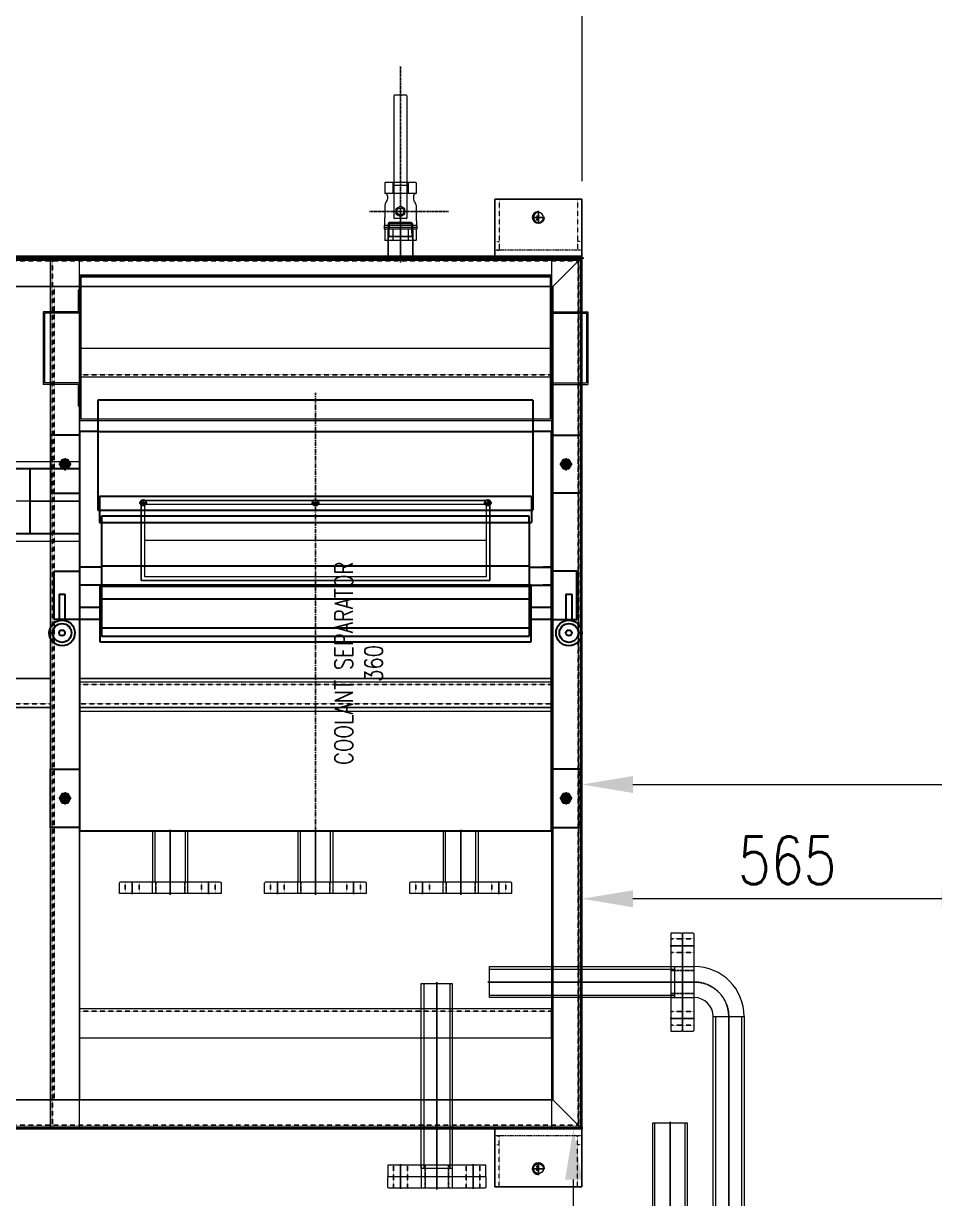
# Model space of a CAD drawing. Header units: millimetres. Extents: x -32759 to 129432, y 390 to 54305.
# Drawn here: x 15533 to 16788, y 28011 to 29629 of the extents above; entities that cross this region are included whole.
import ezdxf

# ---------------------------------------------------------------- set-up
doc = ezdxf.new("R2010")
doc.units = ezdxf.units.MM
for name, pattern in [('CENTER', [2, 1.25, -0.25, 0.25, -0.25]), ('HIDDEN', [0.375, 0.25, -0.125]), ('HIDDEN2', [4.7625, 3.175, -1.5875]), ('PHANTOM', [2.5, 1.25, -0.25, 0.25, -0.25, 0.25, -0.25]), ('SOLID', [0])]:
    doc.linetypes.add(name, pattern=pattern)
for name, color, linetype in [('01a', 8, 'Continuous'), ('01b', 30, 'Continuous'), ('04', 111, 'Continuous'), ('07', 60, 'Continuous'), ('1', 20, 'Continuous'), ('255', 7, 'SOLID'), ('3', 5, 'Continuous'), ('4', 102, 'Continuous'), ('CENTER', 1, 'CENTER'), ('CL', 1, 'CENTER'), ('FL', 3, 'Continuous'), ('HL', 2, 'HIDDEN'), ('PL', 5, 'PHANTOM'), ('외형선', 3, 'Continuous')]:
    doc.layers.add(name, color=color, linetype=linetype)
doc.layers.add('08 소재', color=7, linetype='Continuous', lineweight=60, true_color=0xeb9514)
for name, color, linetype, lineweight in [('1-senter', 1, 'CENTER', 15), ('2은선', 2, 'HIDDEN', 18), ('_BODY', 7, 'Continuous', 13)]:
    doc.layers.add(name, color=color, linetype=linetype, lineweight=lineweight)
doc.styles.add('ROAMNS', font='romans.shx', dxfattribs={"width": 0.8, "bigfont": 'whgtxt.shx'})
doc.styles.add('한글', font='romans.shx', dxfattribs={"height": 4, "bigfont": 'whgtxt.shx'})
doc.dimstyles.new('20 작은 한덕_도면칫수', dxfattribs={"dimscale": 20, "dimtxt": 3.3, "dimasz": 3.5, "dimexe": 0.65, "dimexo": 1.25, "dimgap": 1, "dimtad": 1, "dimdec": 0, "dimdsep": 46, "dimtxsty": 'ROAMNS', "dimcen": 0, "dimclrd": 7, "dimclre": 7, "dimclrt": 2, "dimadec": 0, "dimazin": 2, "dimtp": 0.1, "dimtm": 0.1, "dimtfac": 0.71, "dimtdec": 0, "dimtmove": 0, "dimatfit": 3, "dimfxl": 1, "dimlwd": -1, "dimlwe": -1, "dimarcsym": 1})

# ---------------------------------------------------------------- blocks, each defined once
blk = doc.blocks.new('A$C20826636')
at = {"ltscale": 0.5}
for p, q in [((2, 48.6), (202, 48.6)), ((2, 0), (2, 48.6)), ((202, 48.6), (202, 0)), ((2, 45.1), (202, 45.1)), ((2, 3.5), (202, 3.5)), ((202, 0), (2, 0))]:
    blk.add_line(p, q, dxfattribs=at)
at = {"layer": 'CL', "ltscale": 0.5}
blk.add_line((0, 24.3), (204, 24.3), dxfattribs=at)
blk = doc.blocks.new('A$C351C1466')
at = {"ltscale": 0.5}
for p, q in [((2, 140), (2, 0)), ((16, 140), (2, 140)), ((18, 2), (18, 138)), ((2, 94.3), (18, 94.3)), ((2, 45.7), (18, 45.7)), ((2, 0), (16, 0))]:
    blk.add_line(p, q, dxfattribs=at)
for centre, start, end in [((16, 138), 0, 90), ((16, 2), 270, 0)]:
    blk.add_arc(centre, 2, start, end, dxfattribs=at)
at = {"layer": 'CL', "ltscale": 0.5}
for p, q in [((1, 122.5), (19, 122.5)), ((0, 70), (20, 70)), ((1, 17.5), (19, 17.5))]:
    blk.add_line(p, q, dxfattribs=at)
at = {"layer": 'HL', "ltscale": 0.5}
for p, q in [((2, 132), (18, 132)), ((2, 113), (18, 113)), ((2, 27), (18, 27)), ((2, 8), (18, 8))]:
    blk.add_line(p, q, dxfattribs=at)
at = {"layer": 'PL', "ltscale": 0.5}
for p, q in [((2, 90), (18, 90)), ((2, 50), (18, 50))]:
    blk.add_line(p, q, dxfattribs=at)
blk = doc.blocks.new('asdfsafsda')
at = {"ltscale": 0.5, "xscale": -1, "rotation": 270}
blk.add_blockref('A$C351C1466', (336641.2, 64101.4), dxfattribs=at)
at = {"ltscale": 0.5, "rotation": 270}
blk.add_blockref('A$C20826636', (336686.9, 64110.4), dxfattribs=at)
blk = doc.blocks.new('ytreyrty')
at = {"ltscale": 0.5}
for p, q in [((333062.6, 37987.1), (333105.3, 37987.1)), ((333036.4, 37960.8), (333036.4, 37918.1))]:
    blk.add_line(p, q, dxfattribs=at)
for radius in [68.9, 26.2]:
    blk.add_arc((333036.4, 37987.1), radius, 270, 0, dxfattribs=at)
at = {"layer": 'CL', "ltscale": 0.5}
blk.add_arc((333036.4, 37987.1), 47.6, 270, 0, dxfattribs=at)
blk = doc.blocks.new('A$C63697C70')
at = {"ltscale": 0.5}
for p, q in [((2, 135), (2, 0)), ((16, 135), (2, 135)), ((18, 2), (18, 133)), ((2, 88.9), (18, 88.9)), ((2, 46.2), (18, 46.2)), ((2, 0), (16, 0))]:
    blk.add_line(p, q, dxfattribs=at)
for centre, start, end in [((16, 133), 0, 90), ((16, 2), 270, 0)]:
    blk.add_arc(centre, 2, start, end, dxfattribs=at)
at = {"layer": 'CL', "ltscale": 0.5}
for p, q in [((1, 117.5), (19, 117.5)), ((0, 67.5), (20, 67.5)), ((1, 17.5), (19, 17.5))]:
    blk.add_line(p, q, dxfattribs=at)
at = {"layer": 'HL', "ltscale": 0.5}
for p, q in [((2, 127), (18, 127)), ((2, 108), (18, 108)), ((2, 27), (18, 27)), ((2, 8), (18, 8))]:
    blk.add_line(p, q, dxfattribs=at)
at = {"layer": 'PL', "ltscale": 0.5}
for p, q in [((2, 83.5), (18, 83.5)), ((2, 51.5), (18, 51.5))]:
    blk.add_line(p, q, dxfattribs=at)
blk = doc.blocks.new('xcbcvbbbbxcvb')
at = {"ltscale": 0.5}
for p, q in [((475803.1, 280390.2), (476158.1, 280390.2)), ((475803.1, 280347.5), (475803.1, 280390.2)), ((475803.1, 280386.7), (476158.1, 280386.7)), ((476158.1, 280390.2), (476158.1, 280347.5)), ((475803.1, 280351), (476158.1, 280351)), ((476158.1, 280347.5), (475803.1, 280347.5))]:
    blk.add_line(p, q, dxfattribs=at)
at = {"layer": 'CL', "ltscale": 0.5}
blk.add_line((475801.1, 280368.9), (476160.1, 280368.9), dxfattribs=at)
blk = doc.blocks.new('cvbncvbnvc')
at = {"ltscale": 0.5}
for p, q in [((445983.7, 225627), (448383.7, 225627)), ((448383.7, 225627), (448383.7, 224427)), ((448383.7, 224427), (445983.7, 224427))]:
    blk.add_line(p, q, dxfattribs=at)
at = {"color": 2, "ltscale": 0.5}
blk.add_line((447651.7, 224427), (447651.7, 225627), dxfattribs=at)
blk = doc.blocks.new('asdfasfsad')
at = {"ltscale": 0.5}
for p, q in [((446432.6, 202147.8), (445782.6, 202147.8)), ((445782.6, 202147.8), (445782.6, 202107.8)), ((446432.6, 202107.8), (446432.6, 202147.8)), ((445782.6, 202107.8), (446432.6, 202107.8)), ((445782.6, 202107.8), (446432.6, 202107.8))]:
    blk.add_line(p, q, dxfattribs=at)
at = {"layer": 'HL', "ltscale": 0.5}
blk.add_line((445782.6, 202110.8), (446432.6, 202110.8), dxfattribs=at)
blk = doc.blocks.new('asdfasdfsafas')
at = {"ltscale": 0.5}
blk.add_circle((448647.8, 196599), 5, dxfattribs=at)
at = {"layer": 'CL', "ltscale": 0.5}
for p, q in [((448647.8, 196606), (448647.8, 196592)), ((448640.8, 196599), (448654.8, 196599))]:
    blk.add_line(p, q, dxfattribs=at)
blk = doc.blocks.new('asdfsadfsfa')
at = {"ltscale": 0.5}
for p, q in [((447242.1, 201148.1), (447235.6, 201144.3)), ((447235.6, 201144.3), (447235.6, 201136.8)), ((447235.6, 201136.8), (447242.1, 201133.1)), ((447248.6, 201144.3), (447242.1, 201148.1)), ((447242.1, 201133.1), (447248.6, 201136.8)), ((447248.6, 201136.8), (447248.6, 201144.3))]:
    blk.add_line(p, q, dxfattribs=at)
for radius in [6.5, 3.28]:
    blk.add_circle((447242.1, 201140.6), radius, dxfattribs=at)
at = {"layer": 'CL', "ltscale": 0.5}
for p, q in [((447233.6, 201140.6), (447250.6, 201140.6)), ((447242.1, 201149.1), (447242.1, 201132.1))]:
    blk.add_line(p, q, dxfattribs=at)
at = {"layer": 'FL', "color": 1, "ltscale": 0.5}
blk.add_circle((447242.1, 201140.6), 4, dxfattribs=at)
blk = doc.blocks.new('JFGHGFHG')
at = {"ltscale": 0.5}
for p, q in [((260454.7, 106813.1), (260524.7, 106813.1)), ((260454.7, 106764.5), (260454.7, 106813.1)), ((260454.7, 106809.6), (260524.7, 106809.6)), ((260524.7, 106813.1), (260524.7, 106764.5)), ((260454.7, 106768), (260524.7, 106768)), ((260524.7, 106764.5), (260454.7, 106764.5))]:
    blk.add_line(p, q, dxfattribs=at)
at = {"layer": 'CL', "ltscale": 0.5}
blk.add_line((260452.7, 106788.8), (260526.7, 106788.8), dxfattribs=at)
blk = doc.blocks.new('SDFGSDFGSDGSDF')
at = {"color": 1, "ltscale": 0.5}
for p, q in [((452856.8, 176560), (453326.8, 176560)), ((452856.8, 176510), (452856.8, 176560)), ((453326.8, 176560), (453326.8, 176510)), ((453326.8, 176510), (452856.8, 176510))]:
    blk.add_line(p, q, dxfattribs=at)
blk = doc.blocks.new('XCBXCBCXV')
at = {"color": 1, "ltscale": 0.5}
for p, q in [((453352.6, 177682.3), (453352.6, 178152.3)), ((453352.6, 178152.3), (453452.6, 178152.3)), ((453452.6, 178152.3), (453452.6, 177682.3)), ((453452.6, 177682.3), (453352.6, 177682.3))]:
    blk.add_line(p, q, dxfattribs=at)
blk = doc.blocks.new('XCBXBXVX')
at = {"lineweight": 30}
for p, q in [((452945.6, 178436.3), (452943.6, 178434.3)), ((452969.6, 178434.3), (452943.6, 178434.3)), ((452943.6, 178434.3), (452943.6, 178426.3)), ((452967.6, 178436.3), (452945.6, 178436.3)), ((452951.6, 178434.3), (452951.6, 178426.3)), ((452961.6, 178426.3), (452961.6, 178434.3)), ((452967.6, 178436.3), (452969.6, 178434.3)), ((452969.6, 178426.3), (452969.6, 178434.3)), ((452987.6, 178417.3), (452925.6, 178417.3)), ((452925.6, 178412.3), (452925.6, 178417.3)), ((452943.6, 178426.3), (452949.6, 178426.3)), ((452968.6, 178421.3), (452944.6, 178421.3)), ((452944.6, 178421.3), (452944.6, 178415.3)), ((452963.6, 178426.3), (452949.6, 178426.3)), ((452949.6, 178426.3), (452949.6, 178421.3)), ((452951.6, 178421.3), (452951.6, 178415.3)), ((452961.6, 178415.3), (452961.6, 178421.3)), ((452963.6, 178421.3), (452963.6, 178426.3)), ((452969.6, 178426.3), (452963.6, 178426.3)), ((452968.6, 178415.3), (452968.6, 178421.3)), ((452987.6, 178412.3), (452987.6, 178417.3)), ((452920.6, 178346.3), (452920.6, 178412.3)), ((452992.6, 178412.3), (452920.6, 178412.3)), ((452926.6, 178411.3), (452926.6, 178352.3)), ((452982.6, 178415.3), (452930.6, 178415.3)), ((452986.6, 178352.3), (452986.6, 178411.3)), ((452992.6, 178346.3), (452992.6, 178412.3)), ((452911.6, 178242.3), (452911.6, 178346.3)), ((452911.6, 178346.3), (453001.6, 178346.3)), ((452911.6, 178340.3), (453001.6, 178340.3)), ((452930.6, 178348.3), (452982.6, 178348.3)), ((453001.6, 178346.3), (453001.6, 178242.3)), ((452911.6, 178310.3), (453001.6, 178310.3)), ((452507.6, 178282.3), (452587.6, 178282.3)), ((452507.6, 178242.3), (452507.6, 178282.3)), ((452587.6, 178282.3), (452587.6, 178242.3)), ((452793.6, 178277.3), (452860.6, 178277.3)), ((452793.6, 178242.3), (452793.6, 178277.3)), ((452860.6, 178277.3), (452860.6, 178242.3)), ((453047.6, 178282.3), (452967.6, 178282.3)), ((452967.6, 178282.3), (452967.6, 178242.3)), ((453047.6, 178242.3), (453047.6, 178282.3)), ((452828.5, 178270.3), (452792.5, 178270.3)), ((452828.5, 178262.3), (452792.5, 178262.3)), ((452828.5, 178270.3), (452828.5, 178262.3)), ((452502.6, 178242.3), (452502.6, 177592.3)), ((453052.6, 178242.3), (452502.6, 178242.3)), ((452793.7, 178214.3), (452793.7, 178242.3)), ((452810.7, 178242.3), (452810.7, 178214.3)), ((452841.1, 178211.8), (452841.1, 178242.3)), ((452866.1, 178211.8), (452866.1, 178242.3)), ((453052.6, 178216.8), (453052.6, 178242.3)), ((452763.2, 178214.3), (452763.2, 177620.3)), ((452841.2, 178214.3), (452763.2, 178214.3)), ((452771.1, 178211.8), (452771.1, 177622.8)), ((452841.2, 178211.8), (452771.1, 178211.8)), ((452782.2, 178214.3), (452782.2, 177620.3)), ((452822.2, 178214.3), (452822.2, 177620.3)), ((452839.6, 178211.8), (452839.6, 177622.8)), ((452841.2, 177620.3), (452841.2, 178214.3)), ((452927.5, 178211.8), (452841.2, 178211.8)), ((452867.6, 178211.8), (452867.6, 177622.8)), ((452927.5, 178214.8), (452927.5, 177619.8)), ((452963.6, 178214.8), (452927.5, 178214.8)), ((452936.1, 178211.8), (452927.5, 178211.8)), ((452936.1, 177622.8), (452936.1, 178211.8)), ((452944.2, 178216.8), (452944.2, 177617.8)), ((453095.9, 178216.8), (452944.2, 178216.8)), ((452963.6, 178214.8), (452963.6, 177619.8)), ((453052.6, 178216.8), (453052.6, 177617.8)), ((453095.9, 178216.8), (453062.5, 178216.8)), ((453095.9, 177617.8), (453095.9, 178216.8)), ((452763.2, 177620.3), (452841.2, 177620.3)), ((452841.2, 177622.8), (452771.1, 177622.8)), ((452793.7, 177592.3), (452793.7, 177620.3)), ((452810.7, 177620.3), (452810.7, 177592.3)), ((452841.1, 177622.8), (452841.1, 177592.3)), ((452927.5, 177622.8), (452841.2, 177622.8)), ((452866.1, 177622.8), (452866.1, 177592.3)), ((452927.5, 177622.8), (452936.1, 177622.8)), ((452963.6, 177619.8), (452927.5, 177619.8)), ((453095.9, 177617.8), (452944.2, 177617.8)), ((453052.6, 177592.3), (453052.6, 177617.8)), ((453095.9, 177617.8), (453062.5, 177617.8)), ((452582.9, 177592.3), (452502.1, 177592.3)), ((452502.6, 177592.3), (453052.6, 177592.3)), ((452507.6, 177592.3), (452507.6, 177552.3)), ((452587.6, 177552.3), (452587.6, 177592.3)), ((452793.6, 177592.3), (452793.6, 177557.3)), ((452841.1, 177592.9), (452841.1, 177603.8)), ((452860.6, 177557.3), (452860.6, 177592.3)), ((452866.1, 177592.9), (452866.1, 177603.8)), ((452967.6, 177552.3), (452967.6, 177592.3)), ((453047.6, 177592.3), (453047.6, 177552.3)), ((452828.5, 177572.3), (452792.5, 177572.3)), ((452828.5, 177564.3), (452792.5, 177564.3)), ((452828.5, 177572.3), (452828.5, 177564.3)), ((452507.6, 177552.3), (452587.6, 177552.3)), ((452793.6, 177557.3), (452860.6, 177557.3)), ((453047.6, 177552.3), (452967.6, 177552.3))]:
    blk.add_line(p, q, dxfattribs=at)
at = {"lineweight": -2}
blk.add_line((452950.4, 178431.3), (452950.4, 178441.3), dxfattribs=at)
at = {"lineweight": 30}
for centre, radius in [((452775.3, 178266.3), 17.7), ((452775.3, 178266.3), 13), ((452547.6, 178262.3), 4.5), ((452775.3, 178266.3), 4), ((453007.6, 178262.3), 4.5), ((452954.6, 178154.5), 4), ((452954.6, 177917.3), 4), ((452954.6, 177680), 4), ((452547.6, 177572.3), 4.5), ((452775.3, 177568.3), 17.7), ((452775.3, 177568.3), 13), ((453007.6, 177572.3), 4.5), ((452775.3, 177568.3), 4)]:
    blk.add_circle(centre, radius, dxfattribs=at)
for centre, start, end in [((452930.6, 178411.3), 90, 180), ((452982.6, 178411.3), 0, 90), ((452930.6, 178352.3), 180, 270), ((452982.6, 178352.3), 270, 0)]:
    blk.add_arc(centre, 4, start, end, dxfattribs=at)
at = {"layer": '1-senter', "lineweight": 30}
for p, q in [((452555.1, 178262.3), (452540.1, 178262.3)), ((452547.6, 178254.8), (452547.6, 178269.8)), ((453000.1, 178262.3), (453015.1, 178262.3)), ((453007.6, 178269.8), (453007.6, 178254.8)), ((452954.6, 178158.5), (452954.6, 178150.5)), ((452958.6, 178154.5), (452950.6, 178154.5)), ((452958.6, 177917.3), (452950.6, 177917.3)), ((452954.6, 177921.3), (452954.6, 177913.3)), ((452958.6, 177680), (452950.6, 177680)), ((452954.6, 177684), (452954.6, 177676)), ((452547.6, 177579.8), (452547.6, 177564.8)), ((453007.6, 177579.8), (453007.6, 177564.8)), ((452540.1, 177572.3), (452555.1, 177572.3)), ((453000.1, 177572.3), (453015.1, 177572.3))]:
    blk.add_line(p, q, dxfattribs=at)
at = {"layer": 'CL', "ltscale": 5}
blk.add_line((452462.6, 177917.3), (453105.9, 177917.3), dxfattribs=at)
at = {"ltscale": 0.5, "extrusion": (0, 0, -1), "zscale": -1, "rotation": 180}
for p in [(-452414.6, 178187.3), (-452414.6, 177987.3), (-452414.6, 177787.3)]:
    blk.add_blockref('A$C351C1466', p, dxfattribs=at)
at = {"extrusion": (0, 0, -1), "zscale": -1, "rotation": 180}
for p in [(-191977.8, 284906.1), (-191977.8, 284706.1), (-191977.8, 284506.1)]:
    blk.add_blockref('JFGHGFHG', p, dxfattribs=at)
at = {"color": 1}
blk.add_blockref('XCBXCBCXV', (-500, 0), dxfattribs=at)
at = {"color": 1, "rotation": 90}
blk.add_blockref('SDFGSDFGSDGSDF', (629462.6, -275174.5), dxfattribs=at)
at = {"color": 2, "insert": (452733.4, 177857.8), "char_height": 24.75, "attachment_point": 5, "style": 'ROAMNS'}
blk.add_mtext('COOLANT SEPARATOR\\P360', dxfattribs=at)
blk = doc.blocks.new('sdfgdsgsdgsd')
at = {"layer": '1'}
blk.add_line((445072.6, 186300.7), (445072.6, 186242.2), dxfattribs=at)
at = {"layer": '3'}
for p, q in [((445056.3, 186296.3), (445057.3, 186297.4)), ((445088, 186297.4), (445057.3, 186297.4)), ((445089, 186296.3), (445088, 186297.4)), ((445055.8, 186278.4), (445056.3, 186296.3)), ((445089, 186296.3), (445056.3, 186296.3)), ((445089.5, 186278.4), (445089, 186296.3)), ((445055.6, 186276.9), (445055.6, 186247.5)), ((445089.5, 186278.4), (445055.8, 186278.4)), ((445089.6, 186276.9), (445089.6, 186247.5))]:
    blk.add_line(p, q, dxfattribs=at)
at = {"layer": '4'}
for p, q in [((445056.7, 186278.4), (445057.3, 186297.4)), ((445088.6, 186278.4), (445088, 186297.4)), ((445055.8, 186278.4), (445055.6, 186276.9)), ((445056.7, 186278.4), (445055.6, 186276.9)), ((445088.6, 186278.4), (445089.6, 186276.9)), ((445089.5, 186278.4), (445089.6, 186276.9))]:
    blk.add_line(p, q, dxfattribs=at)
blk = doc.blocks.new('BA-25P')
for p, q in [((-40, 21.1), (-39.4, 21.5)), ((-40, 21.1), (-40, -21.1)), ((-39.4, 21.5), (-24.7, 21.5)), ((-24.5, 21.3), (-24.5, -21.3)), ((-21.5, 18), (-16.7, 18)), ((-13.7, 19), (-11.8, 20.5)), ((-8.8, 21.5), (8.6, 21.5)), ((12.2, 21.7), (12.4, 21.8)), ((12.9, 22), (19, 22)), ((19.5, 22.5), (24.5, 22.5)), ((19.5, 22.5), (19.5, -22.5)), ((22, 22.5), (22, -22.5)), ((24.5, 22.5), (24.5, -22.5)), ((24.5, 21.5), (39.4, 21.5)), ((40, 21.1), (39.4, 21.5)), ((40, 21.1), (40, -21.1)), ((-160, 8), (-160, -8)), ((-159, 9), (9, 9)), ((-40, 10.5), (-24.5, 10.5)), ((-35.5, 9), (-35.5, -9)), ((10, 8), (10, -8)), ((24.5, 10.5), (40, 10.5)), ((-159, -9), (9, -9)), ((-40, -10.5), (-24.5, -10.5)), ((24.5, -10.5), (40, -10.5)), ((-40, -21.1), (-39.4, -21.5)), ((-39.4, -21.5), (-24.7, -21.5)), ((-21.5, -18), (-16.7, -18)), ((-13.7, -19), (-11.8, -20.5)), ((-8.8, -21.5), (8.6, -21.5)), ((12.2, -21.7), (12.4, -21.8)), ((12.9, -22), (19, -22)), ((19.5, -22.5), (24.5, -22.5)), ((24.5, -21.5), (39.4, -21.5)), ((40, -21.1), (39.4, -21.5))]:
    blk.add_line(p, q)
blk.add_lwpolyline([(7.2, 0), (3.6, 6.2), (-3.6, 6.2), (-7.2, 0), (-3.6, -6.2), (3.6, -6.2)], close=True)
blk.add_circle((0, 0), 5)
for centre, radius, start, end in [((-24.7, 21.3), 0.2, 0, 90), ((-21.5, 21), 3, 180, 270), ((-16.7, 23), 5, 270, 307.5582), ((-8.8, 16.5), 5, 90, 127.5582), ((8.6, 56.9), 35.4, 269.9365, 275.7235), ((12.9, 21), 1, 90, 124.5464), ((19, 22.5), 0.5, 270, 360), ((-159, 8), 1, 90, 180), ((9, 8), 1, 0, 90), ((-159, -8), 1, 180, 270), ((9, -8), 1, 270, 0), ((-24.7, -21.3), 0.2, 270, 0), ((-21.5, -21), 3, 90, 180), ((-16.7, -23), 5, 52.4418, 90), ((-8.8, -16.5), 5, 232.4418, 270), ((8.6, -56.9), 35.4, 84.2765, 90.0635), ((12.9, -21), 1, 235.4536, 270), ((19, -22.5), 0.5, 0, 90)]:
    blk.add_arc(centre, radius, start, end)
at = {"layer": 'CENTER'}
for p, q in [((0, 66), (0, -42.8)), ((-199.5, 0), (68.3, 0))]:
    blk.add_line(p, q, dxfattribs=at)
blk = doc.blocks.new('asfasfsadf')
at = {"color": 4}
for p, q in [((454649.5, 198151.5), (454549.5, 198151.5)), ((454549.5, 198103.5), (454549.5, 198151.5)), ((454647.5, 198149.5), (454551.5, 198149.5)), ((454551.5, 198101.5), (454551.5, 198149.5)), ((454647.5, 198101.5), (454647.5, 198149.5)), ((454649.5, 198103.5), (454649.5, 198151.5)), ((454519.5, 198101.5), (454519.5, 198103.5)), ((454549.5, 198103.5), (454519.5, 198103.5)), ((454519.5, 198101.5), (454551.5, 198101.5)), ((454647.5, 198101.5), (454679.5, 198101.5)), ((454679.5, 198103.5), (454649.5, 198103.5)), ((454679.5, 198101.5), (454679.5, 198103.5))]:
    blk.add_line(p, q, dxfattribs=at)
blk = doc.blocks.new('asdfasffasd')
at = {"lineweight": -2}
for p, q in [((454695.6, 198035.1), (454495.6, 198035.1)), ((454495.6, 197385.1), (454495.6, 198035.1)), ((454693.6, 198033.1), (454497.6, 198033.1)), ((454497.6, 197387.1), (454497.6, 198033.1)), ((454695.6, 197385.1), (454495.6, 197385.1)), ((454693.6, 197387.1), (454497.6, 197387.1))]:
    blk.add_line(p, q, dxfattribs=at)
at = {"lineweight": 30}
for p, q in [((454693.6, 197387.1), (454693.6, 198033.1)), ((454695.6, 197385.1), (454695.6, 198035.1))]:
    blk.add_line(p, q, dxfattribs=at)
blk = doc.blocks.new('asffffasfsafd')
for name, p in [('asfasfsadf', (-3.9, -66.4)), ('asdfasffasd', (0, 0))]:
    blk.add_blockref(name, p)
at = {"xscale": -1, "rotation": 180}
blk.add_blockref('asfasfsadf', (-3.9, 395486.6), dxfattribs=at)
blk = doc.blocks.new('xcvbxcvbcvbvxcxc')
at = {"ltscale": 0.5}
for p, q in [((508454.9, 282119), (508454.9, 284519)), ((508494.9, 284479), (508454.9, 284519)), ((508494.9, 284479), (508494.9, 282159))]:
    blk.add_line(p, q, dxfattribs=at)
at = {"layer": 'HL', "ltscale": 0.5}
blk.add_line((508459.9, 282124), (508459.9, 284514), dxfattribs=at)
blk = doc.blocks.new('cvncvbncvncv')
at = {"ltscale": 0.5}
for p, q in [((505483.1, 284638.8), (506683.1, 284638.8)), ((505523.1, 284598.8), (505483.1, 284638.8)), ((506643.1, 284598.8), (506683.1, 284638.8)), ((506643.1, 284598.8), (505523.1, 284598.8))]:
    blk.add_line(p, q, dxfattribs=at)
at = {"layer": 'HL', "ltscale": 0.5}
blk.add_line((505488.1, 284633.8), (506678.1, 284633.8), dxfattribs=at)
blk = doc.blocks.new('asfdsdfafsad')
at = {"ltscale": 0.5}
for p, q in [((507346.1, 283868.7), (506226.1, 283868.7)), ((506226.1, 283868.7), (506226.1, 283828.7)), ((507346.1, 283868.7), (507346.1, 283828.7)), ((506226.1, 283828.7), (507346.1, 283828.7))]:
    blk.add_line(p, q, dxfattribs=at)
at = {"layer": 'HL', "ltscale": 0.5}
blk.add_line((506226.1, 283833.7), (507346.1, 283833.7), dxfattribs=at)
blk = doc.blocks.new('asfsdfasd')
at = {"ltscale": 0.5}
for p, q in [((506946.8, 282906.7), (506946.8, 282254.7)), ((506946.8, 282906.7), (506986.8, 282906.7)), ((506986.8, 282254.7), (506986.8, 282906.7)), ((506946.8, 282254.7), (506986.8, 282254.7))]:
    blk.add_line(p, q, dxfattribs=at)
at = {"layer": 'HL', "ltscale": 0.5}
blk.add_line((506981.8, 282254.7), (506981.8, 282906.7), dxfattribs=at)
blk = doc.blocks.new('xcvbcxvbvxc')
at = {"ltscale": 0.5}
for p, q in [((506946.8, 282214.7), (506946.8, 281766.7)), ((506946.8, 282214.7), (506986.8, 282214.7)), ((506986.8, 281766.7), (506986.8, 282214.7)), ((506946.8, 281766.7), (506986.8, 281766.7))]:
    blk.add_line(p, q, dxfattribs=at)
at = {"layer": 'HL', "ltscale": 0.5}
blk.add_line((506981.8, 281766.7), (506981.8, 282214.7), dxfattribs=at)
blk = doc.blocks.new('sdfgfgsfdgsd')
at = {"ltscale": 0.5}
blk.add_line((507566.8, 281746.7), (507566.8, 282946.7), dxfattribs=at)
for name, p in [('xcvbxcvbcvbvxcxc', (-2088.1, -1572.4)), ('cvncvbncvncv', (883.7, -1692.2)), ('asfsdfasd', (0, 0)), ('asfdsdfafsad', (180.7, -1614.1)), ('xcvbcxvbvxc', (0, 0))]:
    blk.add_blockref(name, p)
at = {"xscale": -1}
blk.add_blockref('xcvbxcvbcvbvxcxc', (1016021.7, -1572.4), dxfattribs=at)
blk = doc.blocks.new('sdfgsdgfdgd')
at = {"ltscale": 0.5}
blk.add_circle((489855.9, 297052.9), 6.92, dxfattribs=at)
at = {"layer": 'CL', "ltscale": 0.5}
for p, q in [((489855.9, 297061.9), (489855.9, 297043.9)), ((489846.9, 297052.9), (489864.9, 297052.9))]:
    blk.add_line(p, q, dxfattribs=at)
at = {"layer": 'FL', "color": 1, "ltscale": 0.5}
blk.add_arc((489855.9, 297052.9), 8, 270, 180, dxfattribs=at)
at = {"color": 2, "style": '한글'}
blk.add_text('M16', height=2.4, dxfattribs=at).set_placement((489853.5, 297053.1))
blk = doc.blocks.new('sdfgsdfsdgsd')
at = {"color": 2, "linetype": 'HIDDEN2', "ltscale": 0.5}
blk.add_line((490032.2, 296995.1), (490032.2, 297115.1), dxfattribs=at)
at = {"ltscale": 0.5}
blk.add_line((490042.2, 296995.1), (490042.2, 297115.1), dxfattribs=at)
at = {"layer": '외형선'}
for p, q in [((490042.2, 297115.1), (489962.2, 297115.1)), ((489962.2, 297115.1), (489962.2, 296995.1)), ((489962.2, 296995.1), (490042.2, 296995.1))]:
    blk.add_line(p, q, dxfattribs=at)
blk.add_blockref('sdfgsdgfdgd', (131.3, 2.2))
blk = doc.blocks.new('cvbncncvbcn')
at = {"ltscale": 0.5}
for p, q in [((490334.8, 296974.9), (490334.8, 296980.9)), ((490334.8, 296980.9), (490404.8, 296980.9)), ((490392.8, 296974.9), (490392.8, 296980.9)), ((490404.8, 296974.9), (490404.8, 296980.9)), ((490334.8, 296974.9), (490404.8, 296974.9))]:
    blk.add_line(p, q, dxfattribs=at)
blk = doc.blocks.new('ASFDASFDDFAS')
blk.add_blockref('sdfgsdfsdgsd', (21.3, -380.4))
at = {"layer": '2은선', "xscale": -1, "rotation": 180}
blk.add_blockref('cvbncncvbcn', (-351.3, 593709.5), dxfattribs=at)
at = {"layer": '2은선'}
blk.add_blockref('cvbncncvbcn', (-351.3, -360.2), dxfattribs=at)
blk = doc.blocks.new('sdfgsfdgsdfggsgs')
at = {"ltscale": 0.5}
for p, q in [((487603.6, 279284), (487603.6, 279326.7)), ((487603.6, 279326.7), (487858.6, 279326.7)), ((487858.6, 279326.7), (487858.6, 279284)), ((487858.6, 279323.2), (487603.6, 279323.2)), ((487858.6, 279287.5), (487603.6, 279287.5)), ((487858.6, 279284), (487603.6, 279284))]:
    blk.add_line(p, q, dxfattribs=at)
at = {"layer": 'CL', "ltscale": 0.5}
blk.add_line((487860.6, 279305.3), (487601.6, 279305.3), dxfattribs=at)
at = {"ltscale": 0.5, "rotation": 180}
blk.add_blockref('A$C63697C70', (487610.6, 279372.8), dxfattribs=at)
blk = doc.blocks.new('sdgsdfgsgs')
at = {"ltscale": 0.5}
for p, q in [((446006.6, 224057.8), (446006.6, 224059.8)), ((446006.6, 224059.8), (447202.6, 224059.8)), ((446006.6, 224057.8), (447202.6, 224057.8)), ((447202.6, 224057.8), (447202.6, 224059.8))]:
    blk.add_line(p, q, dxfattribs=at)
blk = doc.blocks.new('asdfsfsadas')
at = {"color": 2, "linetype": 'HIDDEN2', "ltscale": 0.5}
for p, q in [((499558.6, 279988.1), (499560.6, 279988.1)), ((499558.6, 279945.1), (499560.6, 279945.1))]:
    blk.add_line(p, q, dxfattribs=at)
at = {"layer": 'CL', "ltscale": 0.5}
blk.add_line((499557.6, 279966.6), (499561.6, 279966.6), dxfattribs=at)
blk = doc.blocks.new('rtuyrtuturt')
blk.add_blockref('sdgsdfgsgs', (48909.2, 56961.9))
at = {"xscale": -1, "rotation": 270}
blk.add_blockref('asdfsfsadas', (215149.1, -218539), dxfattribs=at)
blk = doc.blocks.new('sdfgsdgfsdsd')
at = {"color": 2, "linetype": 'HIDDEN2', "ltscale": 0.5}
for p, q in [((451500.1, 204107.9), (451500.1, 204109.9)), ((451534.6, 204107.9), (451534.6, 204109.9))]:
    blk.add_line(p, q, dxfattribs=at)
at = {"layer": 'CL', "ltscale": 0.5}
blk.add_line((451517.3, 204105.9), (451517.3, 204111.9), dxfattribs=at)
blk = doc.blocks.new('dfsgdsgdsfg')
at = {"ltscale": 0.5}
for p, q in [((451267.3, 204107.9), (451267.3, 204109.9)), ((451267.3, 204109.9), (453667.3, 204109.9)), ((451267.3, 204107.9), (453667.3, 204107.9))]:
    blk.add_line(p, q, dxfattribs=at)
blk.add_blockref('sdfgsdgfsdsd', (0, 0))
blk = doc.blocks.new('dsfgsdgfsdgs')
blk.add_blockref('dfsgdsgdsfg', (43626.8, 79917.1))
blk = doc.blocks.new('cvbncvbnvvnc')
at = {"ltscale": 0.5}
for p, q in [((494894.1, 285565.4), (497294.1, 285565.4)), ((494894.1, 285563.4), (497294.1, 285563.4)), ((497294.1, 285563.4), (497294.1, 285565.4))]:
    blk.add_line(p, q, dxfattribs=at)
at = {"xscale": -1, "rotation": 270}
blk.add_blockref('asdfsfsadas', (217127.5, -213995.2), dxfattribs=at)
blk = doc.blocks.new('sdgfdsd')
at = {"ltscale": 0.5}
for p, q in [((443062.5, 199704.8), (442582.5, 199704.8)), ((442582.5, 199704.8), (442582.5, 199594.8)), ((443062.5, 199704.8), (443062.5, 199594.8)), ((443062.5, 199594.8), (442582.5, 199594.8))]:
    blk.add_line(p, q, dxfattribs=at)
blk = doc.blocks.new('SDFGDSFGDSGSDGSD')
at = {"ltscale": 0.5}
for p, q in [((494894.1, 278089.9), (494894.1, 279289.9)), ((494894.1, 279289.9), (497294.1, 279289.9)), ((497294.1, 278089.9), (494894.1, 278089.9))]:
    blk.add_line(p, q, dxfattribs=at)
at = {"extrusion": (0, 0, -1), "zscale": -1, "rotation": 180}
for name, p in [('asdfasdfsafas', (-46268.2, 475433.8)), ('asdfasdfsafas', (-46958.2, 475433.8)), ('sdgfdsd', (-52438.5, 478129.6)), ('asdfasdfsafas', (-46268.2, 474973.8)), ('asdfasdfsafas', (-46958.2, 474973.8))]:
    blk.add_blockref(name, p, dxfattribs=at)
blk = doc.blocks.new('*D1518')
at = {"color": 7, "linetype": 'ByBlock', "transparency": 16777216}
for p, q in [((262246.3, 142052.3), (262246.3, 142704)), ((262316.3, 142691), (264576.3, 142691)), ((264646.3, 142132.3), (264646.3, 142704))]:
    blk.add_line(p, q, dxfattribs=at)
at = {"color": 7, "transparency": 16777216}
for points in [[(262316.3, 142702.7), (262316.3, 142679.3), (262246.3, 142691)], [(264576.3, 142702.7), (264576.3, 142679.3), (264646.3, 142691)]]:
    blk.add_solid(points, dxfattribs=at)
at = {"layer": 'Defpoints', "color": 0, "transparency": 16777216}
for p in [(264646.3, 142691), (264646.3, 142107.3), (262246.3, 142027.3)]:
    blk.add_point(p, dxfattribs=at)
at = {"color": 2, "transparency": 16777216, "insert": (263446.3, 142744), "char_height": 66, "attachment_point": 5, "style": 'ROAMNS'}
blk.add_mtext('2400', dxfattribs=at)
blk = doc.blocks.new('*D1519')
at = {"color": 7, "linetype": 'ByBlock', "transparency": 16777216}
for p, q in [((264646.3, 142132.3), (264646.3, 142704)), ((264716.3, 142691), (266109.9, 142691)), ((266179.9, 141715.1), (266179.9, 142704))]:
    blk.add_line(p, q, dxfattribs=at)
at = {"color": 7, "transparency": 16777216}
for points in [[(264716.3, 142702.7), (264716.3, 142679.3), (264646.3, 142691)], [(266109.9, 142702.7), (266109.9, 142679.3), (266179.9, 142691)]]:
    blk.add_solid(points, dxfattribs=at)
at = {"layer": 'Defpoints', "color": 0, "transparency": 16777216}
for p in [(266179.9, 142691), (264646.3, 142107.3), (266179.9, 141690.1)]:
    blk.add_point(p, dxfattribs=at)
at = {"color": 2, "transparency": 16777216, "insert": (265413.1, 142744), "char_height": 66, "attachment_point": 5, "style": 'ROAMNS'}
blk.add_mtext('1534', dxfattribs=at)
blk = doc.blocks.new('*D1521')
at = {"color": 7, "linetype": 'ByBlock', "transparency": 16777216}
for p, q in [((264646.3, 140772.3), (264646.3, 141156.9)), ((265211.7, 140393.2), (265211.7, 141156.9)), ((265141.7, 141143.9), (264716.3, 141143.9))]:
    blk.add_line(p, q, dxfattribs=at)
at = {"color": 7, "transparency": 16777216}
for points in [[(264716.3, 141155.6), (264716.3, 141132.3), (264646.3, 141143.9)], [(265141.7, 141155.6), (265141.7, 141132.3), (265211.7, 141143.9)]]:
    blk.add_solid(points, dxfattribs=at)
at = {"layer": 'Defpoints', "color": 0, "transparency": 16777216}
for p in [(264646.3, 141143.9), (264646.3, 140747.3), (265211.7, 140368.2)]:
    blk.add_point(p, dxfattribs=at)
at = {"color": 2, "transparency": 16777216, "insert": (264929, 141196.9), "char_height": 66, "attachment_point": 5, "style": 'ROAMNS'}
blk.add_mtext('565', dxfattribs=at)
blk = doc.blocks.new('*D1522')
at = {"color": 7, "linetype": 'ByBlock', "transparency": 16777216}
for p, q in [((264621.3, 140827.3), (264621.6, 140827.3)), ((264634.6, 140438.2), (264634.6, 140757.3)), ((265106.7, 140368.2), (264621.6, 140368.2))]:
    blk.add_line(p, q, dxfattribs=at)
at = {"color": 7, "transparency": 16777216}
for points in [[(264623, 140757.3), (264646.3, 140757.3), (264634.6, 140827.3)], [(264623, 140438.2), (264646.3, 140438.2), (264634.6, 140368.2)]]:
    blk.add_solid(points, dxfattribs=at)
at = {"layer": 'Defpoints', "color": 0, "transparency": 16777216}
for p in [(264634.6, 140827.3), (264646.3, 140827.3), (265131.7, 140368.2)]:
    blk.add_point(p, dxfattribs=at)
at = {"color": 2, "transparency": 16777216, "insert": (264581.6, 140597.7), "char_height": 66, "attachment_point": 5, "rotation": 90, "style": 'ROAMNS'}
blk.add_mtext('459', dxfattribs=at)
blk = doc.blocks.new('*D1524')
at = {"color": 7, "linetype": 'ByBlock', "transparency": 16777216}
for p, q in [((264646.3, 141168.9), (264646.3, 141314.3)), ((266179.9, 141168.9), (266179.9, 141314.3)), ((264716.3, 141301.3), (266109.9, 141301.3))]:
    blk.add_line(p, q, dxfattribs=at)
at = {"color": 7, "transparency": 16777216}
for points in [[(264716.3, 141313), (264716.3, 141289.6), (264646.3, 141301.3)], [(266109.9, 141313), (266109.9, 141289.6), (266179.9, 141301.3)]]:
    blk.add_solid(points, dxfattribs=at)
at = {"layer": 'Defpoints', "color": 0, "transparency": 16777216}
for p in [(266179.9, 141301.3), (264646.3, 141143.9), (266179.9, 141143.9)]:
    blk.add_point(p, dxfattribs=at)
at = {"color": 2, "transparency": 16777216, "insert": (265413.1, 141354.3), "char_height": 66, "attachment_point": 5, "style": 'ROAMNS'}
blk.add_mtext('1534', dxfattribs=at)
blk = doc.blocks.new('sdfgsdfgcxvxbxcv')
at = {"ltscale": 0.5}
for p, q in [((263914.283, 140829.265), (263914.283, 142025.265)), ((263914.283, 142025.265), (263914.283, 140829.265)), ((263954.283, 142025.265), (263914.283, 142025.265)), ((263914.283, 142025.265), (263914.283, 140829.265)), ((263954.283, 140829.265), (263954.283, 142025.265)), ((264644.288, 142025.265), (264604.288, 142025.265)), ((264604.288, 142025.265), (264604.288, 140829.265)), ((264644.288, 140829.265), (264644.288, 142025.265)), ((264644.288, 140829.265), (264644.288, 142025.265)), ((263679.283, 141746.268), (263954.283, 141746.268)), ((263954.283, 141691.268), (263679.283, 141691.268)), ((263886.288, 141691.268), (263954.288, 141691.268)), ((263679.283, 141636.268), (263954.283, 141636.268)), ((263914.283, 140829.265), (263954.283, 140829.265)), ((264604.288, 140829.265), (264644.288, 140829.265))]:
    blk.add_line(p, q, dxfattribs=at)
at = {"layer": 'HL', "ltscale": 0.5}
for p, q in [((263917.283, 142025.265), (263917.283, 140829.265)), ((264641.288, 140829.265), (264641.288, 142025.265))]:
    blk.add_line(p, q, dxfattribs=at)
for name, p, rotation in [('BA-25P', (264396.288, 142090.545), 270), ('rtuyrtuturt', (545665.967, -354086.515), 90.00000000000001), ('asffffasfsafd', (461989.367, -312693.309), 90.00000000000001), ('asdfasfsad', (710386.92, 343550.039), 180), ('sdfgsfdgsdfggsgs', (752377.383, 420334.577), 180), ('ytreyrty', (302787.881, -192054.699), 90), ('sdfgsfdgsdfggsgs', (543751.599, -346831.329), 90.00000000000001), ('asdfasfsad', (710386.92, 343100.039), 180), ('xcbcvbbbbxcvb', (545217.285, -335176.457), 90), ('ASFDASFDDFAS', (561260.915, -349236.261), 90.00000000000001)]:
    blk.add_blockref(name, p, dxfattribs=dict(rotation=rotation))
at = {"xscale": -1}
for name, p, rotation in [('ASFDASFDDFAS', (561260.915, 632090.792), 90), ('asdfsafsda', (-71943.725, 204743.501), 180)]:
    blk.add_blockref(name, p, dxfattribs=dict(at, rotation=rotation))
for name, p in [('sdfgdsgsdgsd', (-180676.353, -44222.247)), ('asdfasdfsafas', (-184713.56, -54856.697)), ('asdfasdfsafas', (-184023.56, -54856.697)), ('asdfasdfsafas', (-184713.56, -55316.697)), ('asdfasdfsafas', (-184023.56, -55316.697))]:
    blk.add_blockref(name, p)
blk.add_blockref('asdfasfsad', (710386.92, -60245.509), dxfattribs=at)
at = {"color": 1, "rotation": 90.00000000000001}
blk.add_blockref('XCBXBXVX', (442196.549, -311265.294), dxfattribs=at)
at = {"ltscale": 0.5}
blk.add_blockref('A$C63697C70', (264782.788, 140961.765), dxfattribs=at)
at = {"ltscale": 0.5, "xscale": -1, "rotation": 90}
blk.add_blockref('A$C63697C70', (264513.788, 140763.265), dxfattribs=at)
at = {"layer": '01a', "rotation": 270}
blk.add_blockref('sdfgfgsfdgsd', (-18300.371, 648394.062), dxfattribs=at)
at = {"layer": '01b', "xscale": -1, "rotation": 180}
blk.add_blockref('cvbncvbnvc', (-183737.46, 366454.307), dxfattribs=at)
at = {"layer": '04', "rotation": 180}
blk.add_blockref('SDFGDSFGDSGSDGSD', (759540.371, 420117.12), dxfattribs=at)
at = {"layer": '07'}
blk.add_blockref('cvbncvbnvvnc', (-232647.795, -144736.184), dxfattribs=at)
at = {"layer": '08 소재', "rotation": 180}
blk.add_blockref('dsfgsdgfsdgs', (759540.371, 426052.207), dxfattribs=at)
at = {"layer": '255', "rotation": 270}
for p in [(62793.73, 588984.404), (63483.73, 588984.404), (62793.73, 588524.404), (63483.73, 588524.404)]:
    blk.add_blockref('asdfsadfsfa', p, dxfattribs=at)
for base, p1, p2, picture, middle in [((264646.288, 142691.001), (262246.288, 142027.265), (264646.288, 142107.265), '*D1518', (263446.288, 142744.001)), ((266179.906, 142691.001), (264646.288, 142107.265), (266179.906, 141690.126), '*D1519', (265413.097, 142744.001)), ((266179.906, 141301.311), (264646.288, 141143.918), (266179.906, 141143.918), '*D1524', (265413.097, 141354.311)), ((264646.288, 141143.918), (265211.728, 140368.158), (264646.288, 140747.265), '*D1521', (264929.008, 141196.918))]:
    dim = blk.add_linear_dim(base=base, p1=p1, p2=p2, dimstyle='20 작은 한덕_도면칫수')
    dim.commit()
    dim.dimension.update_dxf_attribs({"geometry": picture, "text_midpoint": middle})
dim = blk.add_linear_dim(base=(264634.64, 140827.265), p1=(265131.728, 140368.158), p2=(264646.288, 140827.265), angle=90, dimstyle='20 작은 한덕_도면칫수')
dim.commit()
dim.dimension.update_dxf_attribs({"geometry": '*D1522', "text_midpoint": (264634.64, 140597.712), "dimtype": 128})

msp = doc.modelspace()

# ---------------------------------------------------------------- block references
at = {"layer": '_BODY'}
msp.add_blockref('sdfgsdfgcxvxbxcv', (-248343.9, -112720), dxfattribs=at)

doc.saveas('drawing.dxf')
